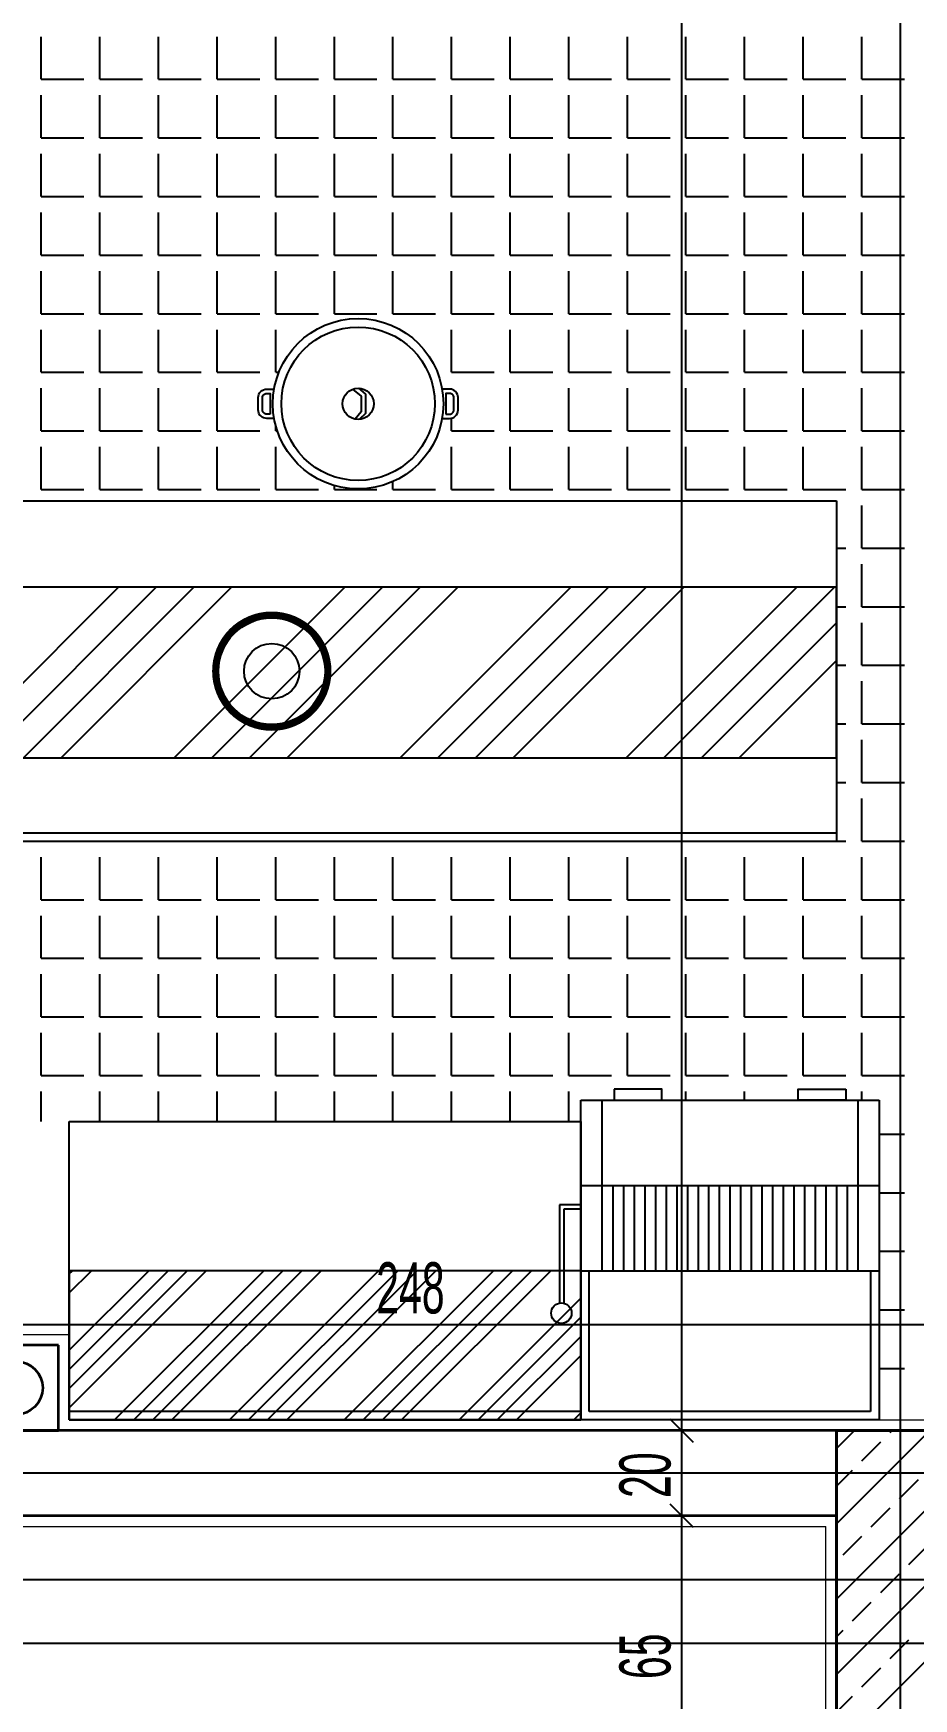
# Model space of a CAD drawing. Header units: inches. Extents: x -7543 to -822, y 102837 to 190349.
# Drawn here: x -836.39317 to -836.37251, y 102836.9112 to 102836.95028 of the extents above; entities that cross this region are included whole.
import ezdxf

# ---------------------------------------------------------------- set-up
doc = ezdxf.new("R2010")
doc.units = ezdxf.units.IN
doc.header["$MEASUREMENT"] = 0
doc.linetypes.add('DASHDOTX2', pattern=[2, 1, -0.5, 0, -0.5])
doc.linetypes.add('HIDDEN', pattern=[0.375, 0.25, -0.125])
doc.layers.get('0').update_dxf_attribs({"lineweight": 25})
doc.layers.get('Defpoints').update_dxf_attribs({"lineweight": 25})
for name, color, linetype, lineweight in [('AKS', 1, 'Continuous', 25), ('ICOL', 55, 'Continuous', 25), ('KOLON', 2, 'Continuous', 40), ('SIVA', 150, 'Continuous', 15), ('TARAMA', 8, 'Continuous', 25)]:
    doc.layers.add(name, color=color, linetype=linetype, lineweight=lineweight)
doc.layers.add('DUVAR', color=7, linetype='Continuous', lineweight=35, true_color=0xfc4642)
doc.layers.add('TEFRİŞ', color=7, linetype='Continuous', lineweight=25, true_color=0x78462c)
doc.styles.add('OLCU', font='tromand.shx', dxfattribs={"width": 0.6, "height": 12})

msp = doc.modelspace()

# ---------------------------------------------------------------- hatches: boundary and pattern name
at = {"linetype": 'Continuous'}
h = msp.add_hatch(dxfattribs=at)
h.set_pattern_fill('ANSI34', color=256, scale=0.005, angle=180, style=0)
h.set_pattern_definition([(225, (-836.378572, 102836.9313114), (0.00265165, -0.00265165), []), (225, (-836.3794557, 102836.9313114), (0.00265165, -0.00265165), []), (225, (-836.3803396, 102836.9313114), (0.00265165, -0.00265165), []), (225, (-836.3812235, 102836.9313114), (0.00265165, -0.00265165), [])])
h.paths.add_polyline_path([(-836.374322, 102836.93728), (-836.396565, 102836.93728), (-836.396565, 102836.93328), (-836.374322, 102836.93328)])

# ---------------------------------------------------------------- linework, layer by layer
for p, q in [((-836.374322, 102836.931511), (-836.396572, 102836.931511)), ((-836.380322, 102836.917743), (-836.380322, 102836.925243)), ((-836.380322, 102836.925243), (-836.373322, 102836.925243)), ((-836.379822, 102836.921243), (-836.379822, 102836.925243)), ((-836.373822, 102836.925243), (-836.373822, 102836.921243)), ((-836.373322, 102836.925243), (-836.373322, 102836.917743)), ((-836.380322, 102836.923243), (-836.373322, 102836.923243)), ((-836.380818, 102836.922785), (-836.380818, 102836.920484)), ((-836.380322, 102836.922785), (-836.380818, 102836.922785)), ((-836.380818, 102836.922685), (-836.380818, 102836.920484)), ((-836.380322, 102836.922685), (-836.380718, 102836.922685)), ((-836.380718, 102836.922685), (-836.380718, 102836.92048)), ((-836.380322, 102836.921243), (-836.373322, 102836.921243)), ((-836.380122, 102836.917943), (-836.380122, 102836.921243)), ((-836.373522, 102836.921243), (-836.373522, 102836.917943)), ((-836.373322, 102836.917743), (-836.380322, 102836.917743)), ((-836.373522, 102836.917943), (-836.380122, 102836.917943))]:
    msp.add_line(p, q)
at = {"linetype": 'HIDDEN'}
for p, q in [((-836.379572, 102836.923243), (-836.379572, 102836.921243)), ((-836.379322, 102836.923243), (-836.379322, 102836.921243)), ((-836.379072, 102836.923243), (-836.379072, 102836.921243)), ((-836.378822, 102836.923243), (-836.378822, 102836.921243)), ((-836.378572, 102836.923243), (-836.378572, 102836.921243)), ((-836.378322, 102836.923243), (-836.378322, 102836.921243)), ((-836.378072, 102836.923243), (-836.378072, 102836.921243)), ((-836.377822, 102836.923243), (-836.377822, 102836.921243)), ((-836.377572, 102836.923243), (-836.377572, 102836.921243)), ((-836.377322, 102836.923243), (-836.377322, 102836.921243)), ((-836.377072, 102836.923243), (-836.377072, 102836.921243)), ((-836.376822, 102836.923243), (-836.376822, 102836.921243)), ((-836.376572, 102836.923243), (-836.376572, 102836.921243)), ((-836.376322, 102836.923243), (-836.376322, 102836.921243)), ((-836.376072, 102836.923243), (-836.376072, 102836.921243)), ((-836.375822, 102836.923243), (-836.375822, 102836.921243)), ((-836.375572, 102836.923243), (-836.375572, 102836.921243)), ((-836.375322, 102836.923243), (-836.375322, 102836.921243)), ((-836.375072, 102836.923243), (-836.375072, 102836.921243)), ((-836.374822, 102836.923243), (-836.374822, 102836.921243)), ((-836.374572, 102836.923243), (-836.374572, 102836.921243)), ((-836.374322, 102836.923243), (-836.374322, 102836.921243)), ((-836.374072, 102836.923243), (-836.374072, 102836.921243))]:
    msp.add_line(p, q, dxfattribs=at)
for points in [[(-836.387516, 102836.941241), (-836.38769, 102836.941241, -0.414214), (-836.38789, 102836.941441), (-836.38789, 102836.94173, -0.414214), (-836.38769, 102836.94193), (-836.387516, 102836.94193)], [(-836.383576, 102836.941241), (-836.383402, 102836.941241, 0.414214), (-836.383202, 102836.941441), (-836.383202, 102836.94173, 0.414214), (-836.383402, 102836.94193), (-836.383576, 102836.94193)]]:
    msp.add_lwpolyline(points, format="xyb")
for points in [[(-836.385682, 102836.941926), (-836.385474, 102836.941765), (-836.385474, 102836.941398), (-836.385615, 102836.941226)], [(-836.38554, 102836.941951), (-836.385374, 102836.941811), (-836.385374, 102836.941355), (-836.385514, 102836.941221)]]:
    msp.add_lwpolyline(points)
for points in [[(-836.387607, 102836.941341), (-836.38769, 102836.941341, -0.414214), (-836.38779, 102836.941441), (-836.38779, 102836.94173, -0.414214), (-836.38769, 102836.94183), (-836.387607, 102836.94183)], [(-836.383485, 102836.941341), (-836.383402, 102836.941341, 0.414214), (-836.383302, 102836.941441), (-836.383302, 102836.94173, 0.414214), (-836.383402, 102836.94183), (-836.383485, 102836.94183)]]:
    msp.add_lwpolyline(points, format="xyb", close=True)
for points in [[(-836.374322, 102836.939311), (-836.374322, 102836.931311), (-836.396572, 102836.931311), (-836.396572, 102836.939311)], [(-836.374322, 102836.93728), (-836.396565, 102836.93728), (-836.396565, 102836.93328), (-836.374322, 102836.93328)], [(-836.379542, 102836.925503), (-836.379542, 102836.925243), (-836.378423, 102836.925243), (-836.378423, 102836.925503)], [(-836.374101, 102836.925503), (-836.374101, 102836.925243), (-836.375221, 102836.925243), (-836.375221, 102836.925503)]]:
    msp.add_lwpolyline(points, close=True)
at = {"const_width": 0.00015}
msp.add_lwpolyline([(-836.386247, 102836.935311, 1), (-836.388897, 102836.935311, 1)], format="xyb", close=True, dxfattribs=at)
for centre, radius in [((-836.385546, 102836.941586), 0.002), ((-836.385546, 102836.941586), 0.0018), ((-836.385546, 102836.941586), 0.000366), ((-836.387572, 102836.935311), 0.00125), ((-836.387572, 102836.935311), 0.00065), ((-836.380778, 102836.920248), 0.00024)]:
    msp.add_circle(centre, radius)
at = {"layer": 'AKS', "linetype": 'DASHDOTX2', "ltscale": 10}
for p, q in [((-836.372822, 102836.79642), (-836.372822, 102837.030376)), ((-836.34219, 102836.916493), (-836.49823, 102836.916493)), ((-836.34219, 102836.913993), (-836.547072, 102836.913993)), ((-836.34219, 102836.912493), (-836.547072, 102836.912493))]:
    msp.add_line(p, q, dxfattribs=at)
at = {"layer": 'Defpoints', "color": 3}
for p, q in [((-836.394572, 102836.919493), (-836.392572, 102836.919493)), ((-836.392572, 102836.919493), (-836.392572, 102836.919493)), ((-836.392572, 102836.919493), (-836.392572, 102836.917493)), ((-836.392572, 102836.917493), (-836.374322, 102836.917493)), ((-836.374322, 102836.917493), (-836.371822, 102836.917493)), ((-836.374322, 102836.915493), (-836.396572, 102836.915493)), ((-836.374322, 102836.913993), (-836.374322, 102836.915493)), ((-836.374322, 102836.911993), (-836.374322, 102836.913993)), ((-836.374322, 102836.908993), (-836.374322, 102836.911993))]:
    msp.add_line(p, q, dxfattribs=at)
at = {"layer": 'DUVAR'}
for p, q in [((-836.392572, 102836.919493), (-836.394572, 102836.919493)), ((-836.392572, 102836.917493), (-836.392572, 102836.919493)), ((-836.374322, 102836.917493), (-836.396572, 102836.917493)), ((-836.390572, 102836.917493), (-836.396572, 102836.917493)), ((-836.394572, 102836.917493), (-836.392572, 102836.917493)), ((-836.374322, 102836.915493), (-836.396572, 102836.915493))]:
    msp.add_line(p, q, dxfattribs=at)
msp.add_circle((-836.393572, 102836.918493), 0.000625, dxfattribs=at)
at = {"layer": 'ICOL'}
for p, q in [((-836.377953, 102836.917493), (-836.377953, 102837.017994)), ((-836.396572, 102836.919977), (-836.371822, 102836.919977)), ((-836.377683, 102836.917223), (-836.378223, 102836.917763)), ((-836.378223, 102836.917763), (-836.377683, 102836.917223)), ((-836.377083, 102836.917493), (-836.378373, 102836.917493)), ((-836.377083, 102836.917493), (-836.378373, 102836.917493)), ((-836.377953, 102836.915493), (-836.377953, 102836.917493)), ((-836.377683, 102836.915223), (-836.378223, 102836.915763)), ((-836.378223, 102836.915763), (-836.377683, 102836.915223)), ((-836.377022, 102836.915493), (-836.378373, 102836.915493)), ((-836.377022, 102836.915493), (-836.378373, 102836.915493)), ((-836.377953, 102836.908993), (-836.377953, 102836.915493))]:
    msp.add_line(p, q, dxfattribs=at)
at = {"layer": 'KOLON'}
for p, q in [((-836.374322, 102836.913993), (-836.374322, 102836.917493)), ((-836.374322, 102836.917493), (-836.371822, 102836.917493)), ((-836.374322, 102836.911993), (-836.374322, 102836.913993)), ((-836.374322, 102836.908993), (-836.374322, 102836.911993))]:
    msp.add_line(p, q, dxfattribs=at)
at = {"layer": 'SIVA'}
for p, q in [((-836.396822, 102836.919743), (-836.392322, 102836.919743)), ((-836.392322, 102836.917743), (-836.392322, 102836.919743)), ((-836.374072, 102836.917743), (-836.392322, 102836.917743)), ((-836.374572, 102836.917743), (-836.371572, 102836.917743)), ((-836.396822, 102836.915243), (-836.374572, 102836.915243)), ((-836.374572, 102836.913993), (-836.374572, 102836.915243)), ((-836.374572, 102836.911993), (-836.374572, 102836.913993)), ((-836.374572, 102836.908743), (-836.374572, 102836.911993))]:
    msp.add_line(p, q, dxfattribs=at)
at = {"layer": 'TARAMA'}
for p, q in [((-836.392979, 102836.949199), (-836.392979, 102836.950199)), ((-836.391604, 102836.949199), (-836.391604, 102836.950199)), ((-836.390229, 102836.949199), (-836.390229, 102836.950199)), ((-836.388854, 102836.949199), (-836.388854, 102836.950199)), ((-836.387479, 102836.949199), (-836.387479, 102836.950199)), ((-836.386104, 102836.949199), (-836.386104, 102836.950199)), ((-836.384729, 102836.949199), (-836.384729, 102836.950199)), ((-836.383354, 102836.949199), (-836.383354, 102836.950199)), ((-836.381979, 102836.949199), (-836.381979, 102836.950199)), ((-836.380604, 102836.949199), (-836.380604, 102836.950199)), ((-836.379229, 102836.949199), (-836.379229, 102836.950199)), ((-836.377854, 102836.949199), (-836.377854, 102836.950199)), ((-836.376479, 102836.949199), (-836.376479, 102836.950199)), ((-836.375104, 102836.949199), (-836.375104, 102836.950199)), ((-836.373729, 102836.949199), (-836.373729, 102836.950199)), ((-836.392979, 102836.949199), (-836.391979, 102836.949199)), ((-836.391604, 102836.949199), (-836.390604, 102836.949199)), ((-836.390229, 102836.949199), (-836.389229, 102836.949199)), ((-836.388854, 102836.949199), (-836.387854, 102836.949199)), ((-836.387479, 102836.949199), (-836.386479, 102836.949199)), ((-836.386104, 102836.949199), (-836.385104, 102836.949199)), ((-836.384729, 102836.949199), (-836.383729, 102836.949199)), ((-836.383354, 102836.949199), (-836.382354, 102836.949199)), ((-836.381979, 102836.949199), (-836.380979, 102836.949199)), ((-836.380604, 102836.949199), (-836.379604, 102836.949199)), ((-836.379229, 102836.949199), (-836.378229, 102836.949199)), ((-836.377854, 102836.949199), (-836.376854, 102836.949199)), ((-836.376479, 102836.949199), (-836.375479, 102836.949199)), ((-836.375104, 102836.949199), (-836.374104, 102836.949199)), ((-836.373729, 102836.949199), (-836.372822, 102836.949199)), ((-836.372822, 102836.949199), (-836.372729, 102836.949199)), ((-836.392979, 102836.947824), (-836.392979, 102836.948824)), ((-836.391604, 102836.947824), (-836.391604, 102836.948824)), ((-836.390229, 102836.947824), (-836.390229, 102836.948824)), ((-836.388854, 102836.947824), (-836.388854, 102836.948824)), ((-836.387479, 102836.947824), (-836.387479, 102836.948824)), ((-836.386104, 102836.947824), (-836.386104, 102836.948824)), ((-836.384729, 102836.947824), (-836.384729, 102836.948824)), ((-836.383354, 102836.947824), (-836.383354, 102836.948824)), ((-836.381979, 102836.947824), (-836.381979, 102836.948824)), ((-836.380604, 102836.947824), (-836.380604, 102836.948824)), ((-836.379229, 102836.947824), (-836.379229, 102836.948824)), ((-836.377854, 102836.947824), (-836.377854, 102836.948824)), ((-836.376479, 102836.947824), (-836.376479, 102836.948824)), ((-836.375104, 102836.947824), (-836.375104, 102836.948824)), ((-836.373729, 102836.947824), (-836.373729, 102836.948824)), ((-836.392979, 102836.947824), (-836.391979, 102836.947824)), ((-836.391604, 102836.947824), (-836.390604, 102836.947824)), ((-836.390229, 102836.947824), (-836.389229, 102836.947824)), ((-836.388854, 102836.947824), (-836.387854, 102836.947824)), ((-836.387479, 102836.947824), (-836.386479, 102836.947824)), ((-836.386104, 102836.947824), (-836.385104, 102836.947824)), ((-836.384729, 102836.947824), (-836.383729, 102836.947824)), ((-836.383354, 102836.947824), (-836.382354, 102836.947824)), ((-836.381979, 102836.947824), (-836.380979, 102836.947824)), ((-836.380604, 102836.947824), (-836.379604, 102836.947824)), ((-836.379229, 102836.947824), (-836.378229, 102836.947824)), ((-836.377854, 102836.947824), (-836.376854, 102836.947824)), ((-836.376479, 102836.947824), (-836.375479, 102836.947824)), ((-836.375104, 102836.947824), (-836.374104, 102836.947824)), ((-836.373729, 102836.947824), (-836.372822, 102836.947824)), ((-836.372822, 102836.947824), (-836.372729, 102836.947824)), ((-836.392979, 102836.946449), (-836.392979, 102836.947449)), ((-836.391604, 102836.946449), (-836.391604, 102836.947449)), ((-836.390229, 102836.946449), (-836.390229, 102836.947449)), ((-836.388854, 102836.946449), (-836.388854, 102836.947449)), ((-836.387479, 102836.946449), (-836.387479, 102836.947449)), ((-836.386104, 102836.946449), (-836.386104, 102836.947449)), ((-836.384729, 102836.946449), (-836.384729, 102836.947449)), ((-836.383354, 102836.946449), (-836.383354, 102836.947449)), ((-836.381979, 102836.946449), (-836.381979, 102836.947449)), ((-836.380604, 102836.946449), (-836.380604, 102836.947449)), ((-836.379229, 102836.946449), (-836.379229, 102836.947449)), ((-836.377854, 102836.946449), (-836.377854, 102836.947449)), ((-836.376479, 102836.946449), (-836.376479, 102836.947449)), ((-836.375104, 102836.946449), (-836.375104, 102836.947449)), ((-836.373729, 102836.946449), (-836.373729, 102836.947449)), ((-836.392979, 102836.946449), (-836.391979, 102836.946449)), ((-836.391604, 102836.946449), (-836.390604, 102836.946449)), ((-836.390229, 102836.946449), (-836.389229, 102836.946449)), ((-836.388854, 102836.946449), (-836.387854, 102836.946449)), ((-836.387479, 102836.946449), (-836.386479, 102836.946449)), ((-836.386104, 102836.946449), (-836.385104, 102836.946449)), ((-836.384729, 102836.946449), (-836.383729, 102836.946449)), ((-836.383354, 102836.946449), (-836.382354, 102836.946449)), ((-836.381979, 102836.946449), (-836.380979, 102836.946449)), ((-836.380604, 102836.946449), (-836.379604, 102836.946449)), ((-836.379229, 102836.946449), (-836.378229, 102836.946449)), ((-836.377854, 102836.946449), (-836.376854, 102836.946449)), ((-836.376479, 102836.946449), (-836.375479, 102836.946449)), ((-836.375104, 102836.946449), (-836.374104, 102836.946449)), ((-836.373729, 102836.946449), (-836.372822, 102836.946449)), ((-836.372822, 102836.946449), (-836.372729, 102836.946449)), ((-836.392979, 102836.945074), (-836.392979, 102836.946074)), ((-836.391604, 102836.945074), (-836.391604, 102836.946074)), ((-836.390229, 102836.945074), (-836.390229, 102836.946074)), ((-836.388854, 102836.945074), (-836.388854, 102836.946074)), ((-836.387479, 102836.945074), (-836.387479, 102836.946074)), ((-836.386104, 102836.945074), (-836.386104, 102836.946074)), ((-836.384729, 102836.945074), (-836.384729, 102836.946074)), ((-836.383354, 102836.945074), (-836.383354, 102836.946074)), ((-836.381979, 102836.945074), (-836.381979, 102836.946074)), ((-836.380604, 102836.945074), (-836.380604, 102836.946074)), ((-836.379229, 102836.945074), (-836.379229, 102836.946074)), ((-836.377854, 102836.945074), (-836.377854, 102836.946074)), ((-836.376479, 102836.945074), (-836.376479, 102836.946074)), ((-836.375104, 102836.945074), (-836.375104, 102836.946074)), ((-836.373729, 102836.945074), (-836.373729, 102836.946074)), ((-836.392979, 102836.945074), (-836.391979, 102836.945074)), ((-836.391604, 102836.945074), (-836.390604, 102836.945074)), ((-836.390229, 102836.945074), (-836.389229, 102836.945074)), ((-836.388854, 102836.945074), (-836.387854, 102836.945074)), ((-836.387479, 102836.945074), (-836.386479, 102836.945074)), ((-836.386104, 102836.945074), (-836.385104, 102836.945074)), ((-836.384729, 102836.945074), (-836.383729, 102836.945074)), ((-836.383354, 102836.945074), (-836.382354, 102836.945074)), ((-836.381979, 102836.945074), (-836.380979, 102836.945074)), ((-836.380604, 102836.945074), (-836.379604, 102836.945074)), ((-836.379229, 102836.945074), (-836.378229, 102836.945074)), ((-836.377854, 102836.945074), (-836.376854, 102836.945074)), ((-836.376479, 102836.945074), (-836.375479, 102836.945074)), ((-836.375104, 102836.945074), (-836.374104, 102836.945074)), ((-836.373729, 102836.945074), (-836.372822, 102836.945074)), ((-836.372822, 102836.945074), (-836.372729, 102836.945074)), ((-836.392979, 102836.943699), (-836.392979, 102836.944699)), ((-836.391604, 102836.943699), (-836.391604, 102836.944699)), ((-836.390229, 102836.943699), (-836.390229, 102836.944699)), ((-836.388854, 102836.943699), (-836.388854, 102836.944699)), ((-836.387479, 102836.943699), (-836.387479, 102836.944699)), ((-836.386104, 102836.943699), (-836.386104, 102836.944699)), ((-836.384729, 102836.943699), (-836.384729, 102836.944699)), ((-836.383354, 102836.943699), (-836.383354, 102836.944699)), ((-836.381979, 102836.943699), (-836.381979, 102836.944699)), ((-836.380604, 102836.943699), (-836.380604, 102836.944699)), ((-836.379229, 102836.943699), (-836.379229, 102836.944699)), ((-836.377854, 102836.943699), (-836.377854, 102836.944699)), ((-836.376479, 102836.943699), (-836.376479, 102836.944699)), ((-836.375104, 102836.943699), (-836.375104, 102836.944699)), ((-836.373729, 102836.943699), (-836.373729, 102836.944699)), ((-836.392979, 102836.943699), (-836.391979, 102836.943699)), ((-836.391604, 102836.943699), (-836.390604, 102836.943699)), ((-836.390229, 102836.943699), (-836.389229, 102836.943699)), ((-836.388854, 102836.943699), (-836.387854, 102836.943699)), ((-836.387479, 102836.943699), (-836.386479, 102836.943699)), ((-836.386104, 102836.943699), (-836.385104, 102836.943699)), ((-836.384729, 102836.943699), (-836.383729, 102836.943699)), ((-836.383354, 102836.943699), (-836.382354, 102836.943699)), ((-836.381979, 102836.943699), (-836.380979, 102836.943699)), ((-836.380604, 102836.943699), (-836.379604, 102836.943699)), ((-836.379229, 102836.943699), (-836.378229, 102836.943699)), ((-836.377854, 102836.943699), (-836.376854, 102836.943699)), ((-836.376479, 102836.943699), (-836.375479, 102836.943699)), ((-836.375104, 102836.943699), (-836.374104, 102836.943699)), ((-836.373729, 102836.943699), (-836.372822, 102836.943699)), ((-836.372822, 102836.943699), (-836.372729, 102836.943699)), ((-836.392979, 102836.942324), (-836.392979, 102836.943324)), ((-836.391604, 102836.942324), (-836.391604, 102836.943324)), ((-836.390229, 102836.942324), (-836.390229, 102836.943324)), ((-836.388854, 102836.942324), (-836.388854, 102836.943324)), ((-836.387479, 102836.942324), (-836.387479, 102836.943324)), ((-836.383354, 102836.942324), (-836.383354, 102836.943324)), ((-836.381979, 102836.942324), (-836.381979, 102836.943324)), ((-836.380604, 102836.942324), (-836.380604, 102836.943324)), ((-836.379229, 102836.942324), (-836.379229, 102836.943324)), ((-836.377854, 102836.942324), (-836.377854, 102836.943324)), ((-836.376479, 102836.942324), (-836.376479, 102836.943324)), ((-836.375104, 102836.942324), (-836.375104, 102836.943324)), ((-836.373729, 102836.942324), (-836.373729, 102836.943324)), ((-836.392979, 102836.942324), (-836.391979, 102836.942324)), ((-836.391604, 102836.942324), (-836.390604, 102836.942324)), ((-836.390229, 102836.942324), (-836.389229, 102836.942324)), ((-836.388854, 102836.942324), (-836.387854, 102836.942324)), ((-836.387479, 102836.942324), (-836.387405, 102836.942324)), ((-836.383354, 102836.942324), (-836.382354, 102836.942324)), ((-836.381979, 102836.942324), (-836.380979, 102836.942324)), ((-836.380604, 102836.942324), (-836.379604, 102836.942324)), ((-836.379229, 102836.942324), (-836.378229, 102836.942324)), ((-836.377854, 102836.942324), (-836.376854, 102836.942324)), ((-836.376479, 102836.942324), (-836.375479, 102836.942324)), ((-836.375104, 102836.942324), (-836.374104, 102836.942324)), ((-836.373729, 102836.942324), (-836.372822, 102836.942324)), ((-836.372822, 102836.942324), (-836.372729, 102836.942324)), ((-836.392979, 102836.940949), (-836.392979, 102836.941949)), ((-836.391604, 102836.940949), (-836.391604, 102836.941949)), ((-836.390229, 102836.940949), (-836.390229, 102836.941949)), ((-836.388854, 102836.940949), (-836.388854, 102836.941949)), ((-836.383354, 102836.941924), (-836.383354, 102836.941949)), ((-836.381979, 102836.940949), (-836.381979, 102836.941949)), ((-836.380604, 102836.940949), (-836.380604, 102836.941949)), ((-836.379229, 102836.940949), (-836.379229, 102836.941949)), ((-836.377854, 102836.940949), (-836.377854, 102836.941949)), ((-836.376479, 102836.940949), (-836.376479, 102836.941949)), ((-836.375104, 102836.940949), (-836.375104, 102836.941949)), ((-836.373729, 102836.940949), (-836.373729, 102836.941949)), ((-836.387479, 102836.940949), (-836.387479, 102836.941073)), ((-836.383354, 102836.940949), (-836.383354, 102836.941247)), ((-836.392979, 102836.940949), (-836.391979, 102836.940949)), ((-836.391604, 102836.940949), (-836.390604, 102836.940949)), ((-836.390229, 102836.940949), (-836.389229, 102836.940949)), ((-836.388854, 102836.940949), (-836.387854, 102836.940949)), ((-836.387479, 102836.940949), (-836.387442, 102836.940949)), ((-836.383354, 102836.940949), (-836.382354, 102836.940949)), ((-836.381979, 102836.940949), (-836.380979, 102836.940949)), ((-836.380604, 102836.940949), (-836.379604, 102836.940949)), ((-836.379229, 102836.940949), (-836.378229, 102836.940949)), ((-836.377854, 102836.940949), (-836.376854, 102836.940949)), ((-836.376479, 102836.940949), (-836.375479, 102836.940949)), ((-836.375104, 102836.940949), (-836.374104, 102836.940949)), ((-836.373729, 102836.940949), (-836.372822, 102836.940949)), ((-836.372822, 102836.940949), (-836.372729, 102836.940949)), ((-836.392979, 102836.939574), (-836.392979, 102836.940574)), ((-836.391604, 102836.939574), (-836.391604, 102836.940574)), ((-836.390229, 102836.939574), (-836.390229, 102836.940574)), ((-836.388854, 102836.939574), (-836.388854, 102836.940574)), ((-836.387479, 102836.939574), (-836.387479, 102836.940574)), ((-836.383354, 102836.939574), (-836.383354, 102836.940574)), ((-836.381979, 102836.939574), (-836.381979, 102836.940574)), ((-836.380604, 102836.939574), (-836.380604, 102836.940574)), ((-836.379229, 102836.939574), (-836.379229, 102836.940574)), ((-836.377854, 102836.939574), (-836.377854, 102836.940574)), ((-836.376479, 102836.939574), (-836.376479, 102836.940574)), ((-836.375104, 102836.939574), (-836.375104, 102836.940574)), ((-836.373729, 102836.939574), (-836.373729, 102836.940574)), ((-836.392979, 102836.939574), (-836.391979, 102836.939574)), ((-836.391604, 102836.939574), (-836.390604, 102836.939574)), ((-836.390229, 102836.939574), (-836.389229, 102836.939574)), ((-836.388854, 102836.939574), (-836.387854, 102836.939574)), ((-836.387479, 102836.939574), (-836.386479, 102836.939574)), ((-836.386104, 102836.939574), (-836.386104, 102836.939665)), ((-836.386104, 102836.939574), (-836.385104, 102836.939574)), ((-836.384729, 102836.939574), (-836.384729, 102836.93976)), ((-836.384729, 102836.939574), (-836.383729, 102836.939574)), ((-836.383354, 102836.939574), (-836.382354, 102836.939574)), ((-836.381979, 102836.939574), (-836.380979, 102836.939574)), ((-836.380604, 102836.939574), (-836.379604, 102836.939574)), ((-836.379229, 102836.939574), (-836.378229, 102836.939574)), ((-836.377854, 102836.939574), (-836.376854, 102836.939574)), ((-836.376479, 102836.939574), (-836.375479, 102836.939574)), ((-836.375104, 102836.939574), (-836.374104, 102836.939574)), ((-836.373729, 102836.939574), (-836.372822, 102836.939574)), ((-836.372822, 102836.939574), (-836.372729, 102836.939574)), ((-836.373729, 102836.938199), (-836.373729, 102836.939199)), ((-836.374322, 102836.938199), (-836.374104, 102836.938199)), ((-836.373729, 102836.938199), (-836.372822, 102836.938199)), ((-836.372822, 102836.938199), (-836.372729, 102836.938199)), ((-836.373729, 102836.936824), (-836.373729, 102836.937824)), ((-836.374322, 102836.936824), (-836.374104, 102836.936824)), ((-836.373729, 102836.936824), (-836.372822, 102836.936824)), ((-836.372822, 102836.936824), (-836.372729, 102836.936824)), ((-836.373729, 102836.935449), (-836.373729, 102836.936449)), ((-836.374322, 102836.935449), (-836.374104, 102836.935449)), ((-836.373729, 102836.935449), (-836.372822, 102836.935449)), ((-836.372822, 102836.935449), (-836.372729, 102836.935449)), ((-836.373729, 102836.934074), (-836.373729, 102836.935074)), ((-836.374322, 102836.934074), (-836.374104, 102836.934074)), ((-836.373729, 102836.934074), (-836.372822, 102836.934074)), ((-836.372822, 102836.934074), (-836.372729, 102836.934074)), ((-836.373729, 102836.932699), (-836.373729, 102836.933699)), ((-836.374322, 102836.932699), (-836.374104, 102836.932699)), ((-836.373729, 102836.932699), (-836.372822, 102836.932699)), ((-836.372822, 102836.932699), (-836.372729, 102836.932699)), ((-836.373729, 102836.931324), (-836.373729, 102836.932324)), ((-836.374322, 102836.931324), (-836.374104, 102836.931324)), ((-836.373729, 102836.931324), (-836.372822, 102836.931324)), ((-836.372822, 102836.931324), (-836.372729, 102836.931324)), ((-836.392979, 102836.929949), (-836.392979, 102836.930949)), ((-836.391604, 102836.929949), (-836.391604, 102836.930949)), ((-836.390229, 102836.929949), (-836.390229, 102836.930949)), ((-836.388854, 102836.929949), (-836.388854, 102836.930949)), ((-836.387479, 102836.929949), (-836.387479, 102836.930949)), ((-836.386104, 102836.929949), (-836.386104, 102836.930949)), ((-836.384729, 102836.929949), (-836.384729, 102836.930949)), ((-836.383354, 102836.929949), (-836.383354, 102836.930949)), ((-836.381979, 102836.929949), (-836.381979, 102836.930949)), ((-836.380604, 102836.929949), (-836.380604, 102836.930949)), ((-836.379229, 102836.929949), (-836.379229, 102836.930949)), ((-836.377854, 102836.929949), (-836.377854, 102836.930949)), ((-836.376479, 102836.929949), (-836.376479, 102836.930949)), ((-836.375104, 102836.929949), (-836.375104, 102836.930949)), ((-836.373729, 102836.929949), (-836.373729, 102836.930949)), ((-836.392979, 102836.929949), (-836.391979, 102836.929949)), ((-836.391604, 102836.929949), (-836.390604, 102836.929949)), ((-836.390229, 102836.929949), (-836.389229, 102836.929949)), ((-836.388854, 102836.929949), (-836.387854, 102836.929949)), ((-836.387479, 102836.929949), (-836.386479, 102836.929949)), ((-836.386104, 102836.929949), (-836.385104, 102836.929949)), ((-836.384729, 102836.929949), (-836.383729, 102836.929949)), ((-836.383354, 102836.929949), (-836.382354, 102836.929949)), ((-836.381979, 102836.929949), (-836.380979, 102836.929949)), ((-836.380604, 102836.929949), (-836.379604, 102836.929949)), ((-836.379229, 102836.929949), (-836.378229, 102836.929949)), ((-836.377854, 102836.929949), (-836.376854, 102836.929949)), ((-836.376479, 102836.929949), (-836.375479, 102836.929949)), ((-836.375104, 102836.929949), (-836.374104, 102836.929949)), ((-836.373729, 102836.929949), (-836.372822, 102836.929949)), ((-836.372822, 102836.929949), (-836.372729, 102836.929949)), ((-836.392979, 102836.928574), (-836.392979, 102836.929574)), ((-836.391604, 102836.928574), (-836.391604, 102836.929574)), ((-836.390229, 102836.928574), (-836.390229, 102836.929574)), ((-836.388854, 102836.928574), (-836.388854, 102836.929574)), ((-836.387479, 102836.928574), (-836.387479, 102836.929574)), ((-836.386104, 102836.928574), (-836.386104, 102836.929574)), ((-836.384729, 102836.928574), (-836.384729, 102836.929574)), ((-836.383354, 102836.928574), (-836.383354, 102836.929574)), ((-836.381979, 102836.928574), (-836.381979, 102836.929574)), ((-836.380604, 102836.928574), (-836.380604, 102836.929574)), ((-836.379229, 102836.928574), (-836.379229, 102836.929574)), ((-836.377854, 102836.928574), (-836.377854, 102836.929574)), ((-836.376479, 102836.928574), (-836.376479, 102836.929574)), ((-836.375104, 102836.928574), (-836.375104, 102836.929574)), ((-836.373729, 102836.928574), (-836.373729, 102836.929574)), ((-836.392979, 102836.928574), (-836.391979, 102836.928574)), ((-836.391604, 102836.928574), (-836.390604, 102836.928574)), ((-836.390229, 102836.928574), (-836.389229, 102836.928574)), ((-836.388854, 102836.928574), (-836.387854, 102836.928574)), ((-836.387479, 102836.928574), (-836.386479, 102836.928574)), ((-836.386104, 102836.928574), (-836.385104, 102836.928574)), ((-836.384729, 102836.928574), (-836.383729, 102836.928574)), ((-836.383354, 102836.928574), (-836.382354, 102836.928574)), ((-836.381979, 102836.928574), (-836.380979, 102836.928574)), ((-836.380604, 102836.928574), (-836.379604, 102836.928574)), ((-836.379229, 102836.928574), (-836.378229, 102836.928574)), ((-836.377854, 102836.928574), (-836.376854, 102836.928574)), ((-836.376479, 102836.928574), (-836.375479, 102836.928574)), ((-836.375104, 102836.928574), (-836.374104, 102836.928574)), ((-836.373729, 102836.928574), (-836.372822, 102836.928574)), ((-836.372822, 102836.928574), (-836.372729, 102836.928574)), ((-836.392979, 102836.927199), (-836.392979, 102836.928199)), ((-836.391604, 102836.927199), (-836.391604, 102836.928199)), ((-836.390229, 102836.927199), (-836.390229, 102836.928199)), ((-836.388854, 102836.927199), (-836.388854, 102836.928199)), ((-836.387479, 102836.927199), (-836.387479, 102836.928199)), ((-836.386104, 102836.927199), (-836.386104, 102836.928199)), ((-836.384729, 102836.927199), (-836.384729, 102836.928199)), ((-836.383354, 102836.927199), (-836.383354, 102836.928199)), ((-836.381979, 102836.927199), (-836.381979, 102836.928199)), ((-836.380604, 102836.927199), (-836.380604, 102836.928199)), ((-836.379229, 102836.927199), (-836.379229, 102836.928199)), ((-836.377854, 102836.927199), (-836.377854, 102836.928199)), ((-836.376479, 102836.927199), (-836.376479, 102836.928199)), ((-836.375104, 102836.927199), (-836.375104, 102836.928199)), ((-836.373729, 102836.927199), (-836.373729, 102836.928199)), ((-836.392979, 102836.927199), (-836.391979, 102836.927199)), ((-836.391604, 102836.927199), (-836.390604, 102836.927199)), ((-836.390229, 102836.927199), (-836.389229, 102836.927199)), ((-836.388854, 102836.927199), (-836.387854, 102836.927199)), ((-836.387479, 102836.927199), (-836.386479, 102836.927199)), ((-836.386104, 102836.927199), (-836.385104, 102836.927199)), ((-836.384729, 102836.927199), (-836.383729, 102836.927199)), ((-836.383354, 102836.927199), (-836.382354, 102836.927199)), ((-836.381979, 102836.927199), (-836.380979, 102836.927199)), ((-836.380604, 102836.927199), (-836.379604, 102836.927199)), ((-836.379229, 102836.927199), (-836.378229, 102836.927199)), ((-836.377854, 102836.927199), (-836.376854, 102836.927199)), ((-836.376479, 102836.927199), (-836.375479, 102836.927199)), ((-836.375104, 102836.927199), (-836.374104, 102836.927199)), ((-836.373729, 102836.927199), (-836.372822, 102836.927199)), ((-836.372822, 102836.927199), (-836.372729, 102836.927199)), ((-836.392979, 102836.925824), (-836.392979, 102836.926824)), ((-836.391604, 102836.925824), (-836.391604, 102836.926824)), ((-836.390229, 102836.925824), (-836.390229, 102836.926824)), ((-836.388854, 102836.925824), (-836.388854, 102836.926824)), ((-836.387479, 102836.925824), (-836.387479, 102836.926824)), ((-836.386104, 102836.925824), (-836.386104, 102836.926824)), ((-836.384729, 102836.925824), (-836.384729, 102836.926824)), ((-836.383354, 102836.925824), (-836.383354, 102836.926824)), ((-836.381979, 102836.925824), (-836.381979, 102836.926824)), ((-836.380604, 102836.925824), (-836.380604, 102836.926824)), ((-836.379229, 102836.925824), (-836.379229, 102836.926824)), ((-836.377854, 102836.925824), (-836.377854, 102836.926824)), ((-836.376479, 102836.925824), (-836.376479, 102836.926824)), ((-836.375104, 102836.925824), (-836.375104, 102836.926824)), ((-836.373729, 102836.925824), (-836.373729, 102836.926824)), ((-836.392979, 102836.925824), (-836.391979, 102836.925824)), ((-836.392979, 102836.924743), (-836.392979, 102836.925449)), ((-836.391604, 102836.925824), (-836.390604, 102836.925824)), ((-836.391604, 102836.924743), (-836.391604, 102836.925449)), ((-836.390229, 102836.925824), (-836.389229, 102836.925824)), ((-836.390229, 102836.924743), (-836.390229, 102836.925449)), ((-836.388854, 102836.925824), (-836.387854, 102836.925824)), ((-836.388854, 102836.924743), (-836.388854, 102836.925449)), ((-836.387479, 102836.925824), (-836.386479, 102836.925824)), ((-836.387479, 102836.924743), (-836.387479, 102836.925449)), ((-836.386104, 102836.925824), (-836.385104, 102836.925824)), ((-836.386104, 102836.924743), (-836.386104, 102836.925449)), ((-836.384729, 102836.925824), (-836.383729, 102836.925824)), ((-836.384729, 102836.924743), (-836.384729, 102836.925449)), ((-836.383354, 102836.925824), (-836.382354, 102836.925824)), ((-836.383354, 102836.924743), (-836.383354, 102836.925449)), ((-836.381979, 102836.925824), (-836.380979, 102836.925824)), ((-836.381979, 102836.924743), (-836.381979, 102836.925449)), ((-836.380604, 102836.925824), (-836.379604, 102836.925824)), ((-836.380604, 102836.924743), (-836.380604, 102836.925449)), ((-836.379229, 102836.925824), (-836.378229, 102836.925824)), ((-836.377854, 102836.925824), (-836.376854, 102836.925824)), ((-836.377854, 102836.925243), (-836.377854, 102836.925449)), ((-836.376479, 102836.925824), (-836.375479, 102836.925824)), ((-836.376479, 102836.925243), (-836.376479, 102836.925449)), ((-836.375104, 102836.925824), (-836.374104, 102836.925824)), ((-836.373729, 102836.925824), (-836.372822, 102836.925824)), ((-836.373729, 102836.925243), (-836.373729, 102836.925449)), ((-836.372822, 102836.925824), (-836.372729, 102836.925824)), ((-836.373322, 102836.924449), (-836.372822, 102836.924449)), ((-836.372822, 102836.924449), (-836.372729, 102836.924449)), ((-836.373322, 102836.923074), (-836.372822, 102836.923074)), ((-836.372822, 102836.923074), (-836.372729, 102836.923074)), ((-836.373322, 102836.921699), (-836.372822, 102836.921699)), ((-836.372822, 102836.921699), (-836.372729, 102836.921699)), ((-836.373322, 102836.920324), (-836.372822, 102836.920324)), ((-836.372822, 102836.920324), (-836.372729, 102836.920324)), ((-836.373322, 102836.918949), (-836.372822, 102836.918949)), ((-836.372822, 102836.918949), (-836.372729, 102836.918949)), ((-836.374322, 102836.917072), (-836.373901, 102836.917493)), ((-836.374322, 102836.915304), (-836.372133, 102836.917493)), ((-836.373064, 102836.917446), (-836.373017, 102836.917493)), ((-836.373727, 102836.916783), (-836.373285, 102836.917225)), ((-836.374322, 102836.916188), (-836.373948, 102836.916562)), ((-836.372843, 102836.915899), (-836.372401, 102836.916341)), ((-836.374322, 102836.913536), (-836.371822, 102836.916036)), ((-836.373506, 102836.915236), (-836.373064, 102836.915678)), ((-836.374169, 102836.914573), (-836.373727, 102836.915015)), ((-836.372622, 102836.914352), (-836.37218, 102836.914794)), ((-836.374322, 102836.911769), (-836.371822, 102836.914269)), ((-836.373285, 102836.913689), (-836.372843, 102836.914131)), ((-836.374322, 102836.910001), (-836.37033, 102836.913993)), ((-836.373948, 102836.913026), (-836.373506, 102836.913468)), ((-836.374322, 102836.912653), (-836.374169, 102836.912805)), ((-836.373064, 102836.912142), (-836.372622, 102836.912584)), ((-836.373727, 102836.911479), (-836.373285, 102836.911921)), ((-836.374322, 102836.910885), (-836.373948, 102836.911258))]:
    msp.add_line(p, q, dxfattribs=at)
at = {"layer": 'TEFRİŞ', "ltscale": 5}
for p, q in [((-836.392322, 102836.917743), (-836.392322, 102836.924743)), ((-836.392322, 102836.924743), (-836.380322, 102836.924743)), ((-836.380322, 102836.924743), (-836.380322, 102836.917743)), ((-836.392322, 102836.919376), (-836.390455, 102836.921243)), ((-836.392322, 102836.918927), (-836.390006, 102836.921243)), ((-836.392322, 102836.921172), (-836.392251, 102836.921243)), ((-836.392322, 102836.918478), (-836.389557, 102836.921243)), ((-836.392322, 102836.920723), (-836.391802, 102836.921243)), ((-836.392322, 102836.918029), (-836.389108, 102836.921243)), ((-836.380322, 102836.921243), (-836.392322, 102836.921243)), ((-836.392322, 102836.921243), (-836.392322, 102836.917743)), ((-836.391261, 102836.917743), (-836.387761, 102836.921243)), ((-836.390812, 102836.917743), (-836.387312, 102836.921243)), ((-836.390363, 102836.917743), (-836.386863, 102836.921243)), ((-836.389914, 102836.917743), (-836.386414, 102836.921243)), ((-836.388567, 102836.917743), (-836.385067, 102836.921243)), ((-836.388118, 102836.917743), (-836.384618, 102836.921243)), ((-836.387669, 102836.917743), (-836.384169, 102836.921243)), ((-836.38722, 102836.917743), (-836.38372, 102836.921243)), ((-836.385873, 102836.917743), (-836.382373, 102836.921243)), ((-836.385424, 102836.917743), (-836.381924, 102836.921243)), ((-836.384975, 102836.917743), (-836.381475, 102836.921243)), ((-836.384526, 102836.917743), (-836.381026, 102836.921243)), ((-836.380322, 102836.917743), (-836.380322, 102836.921243)), ((-836.383179, 102836.917743), (-836.380322, 102836.9206)), ((-836.38273, 102836.917743), (-836.380322, 102836.920151)), ((-836.382281, 102836.917743), (-836.380322, 102836.919702)), ((-836.381832, 102836.917743), (-836.380322, 102836.919253)), ((-836.380322, 102836.917943), (-836.392322, 102836.917943)), ((-836.392322, 102836.917743), (-836.380322, 102836.917743)), ((-836.380322, 102836.917743), (-836.392322, 102836.917743)), ((-836.380485, 102836.917743), (-836.380322, 102836.917906))]:
    msp.add_line(p, q, dxfattribs=at)

# ---------------------------------------------------------------- texts
at = {"layer": 'ICOL', "style": 'OLCU', "width": 0.6}
msp.add_text('248', height=0.0012, dxfattribs=at).set_placement((-836.385123, 102836.920241))
for s, p in [('20', (-836.378217, 102836.91591)), ('65', (-836.378217, 102836.91166))]:
    msp.add_text(s, height=0.0012, rotation=90, dxfattribs=at).set_placement(p)

doc.saveas('drawing.dxf')
